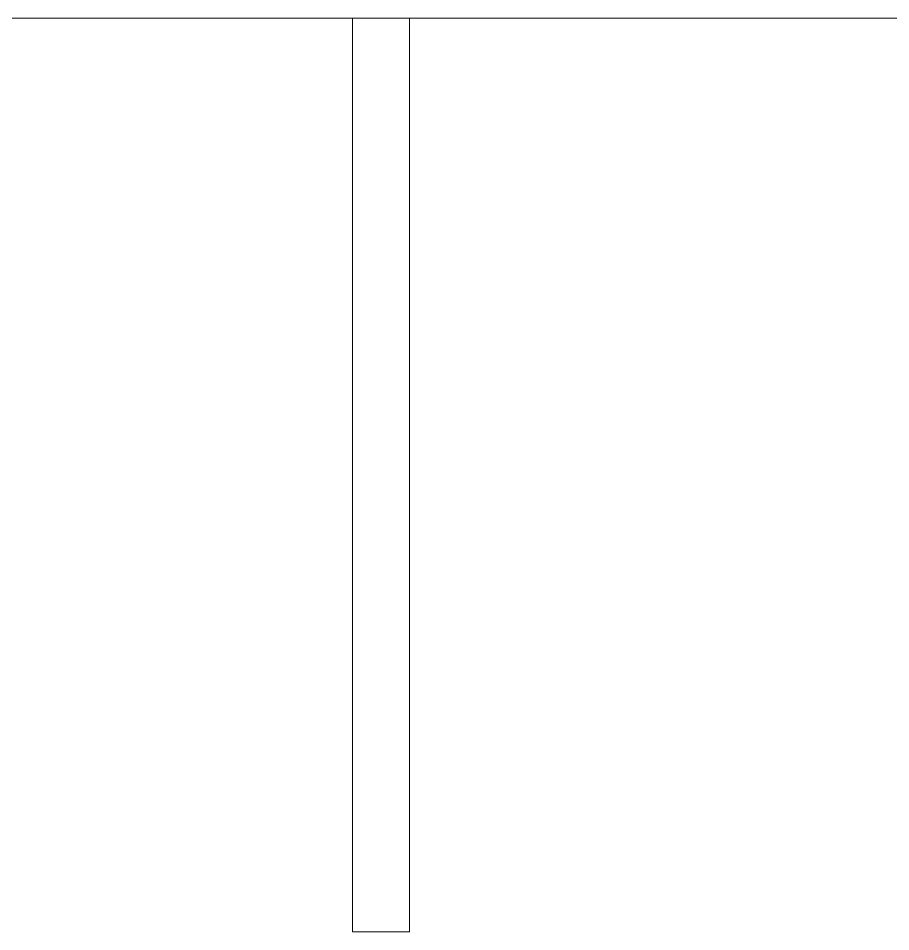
# Model space of a CAD drawing. Header units: millimetres. Extents: x -4000 to 187956, y -58990 to 162485.
# Drawn here: x 157363.8 to 157745.6, y 1499.9 to 1899.5 of the extents above; entities that cross this region are included whole.
import ezdxf

# ---------------------------------------------------------------- set-up
doc = ezdxf.new("R2010")
doc.units = ezdxf.units.MM
doc.layers.add('A-WALL', color=113, linetype='Continuous', lineweight=13)

# ---------------------------------------------------------------- blocks, each defined once
blk = doc.blocks.new('CMF2_NHAXUONG_A_rvt-1-FFS - TANG 1')
at = {"layer": 'A-WALL', "color": 50, "lineweight": 15}
for p, q in [((157510.05, 1899.5), (156700.36, 1899.5)), ((157510.05, 1499.9), (157510.05, 1899.5)), ((158335.05, 1899.5), (157535.05, 1899.5)), ((157535.05, 1899.5), (157535.05, 1499.9)), ((157535.05, 1499.9), (157510.05, 1499.9))]:
    blk.add_line(p, q, dxfattribs=at)
at = {"layer": 'A-WALL', "color": 35, "lineweight": 15}
for p, q in [((157139.14, 1899.5), (157510.05, 1899.5)), ((157510.05, 1899.5), (157510.05, 1499.9)), ((157535.05, 1899.5), (157909.18, 1899.5)), ((157535.05, 1499.9), (157535.05, 1899.5)), ((157535.05, 1499.9), (157510.05, 1499.9))]:
    blk.add_line(p, q, dxfattribs=at)
at = {"layer": 'A-WALL', "color": 53, "lineweight": 15}
blk.add_line((157510.05, 1899.5), (157535.05, 1899.5), dxfattribs=at)
blk.add_line((157510.05, 1899.5), (157535.05, 1899.5), dxfattribs=at)

msp = doc.modelspace()

# ---------------------------------------------------------------- block references
at = {"lineweight": 5}
msp.add_blockref('CMF2_NHAXUONG_A_rvt-1-FFS - TANG 1', (0, 0), dxfattribs=at)

doc.saveas('drawing.dxf')
